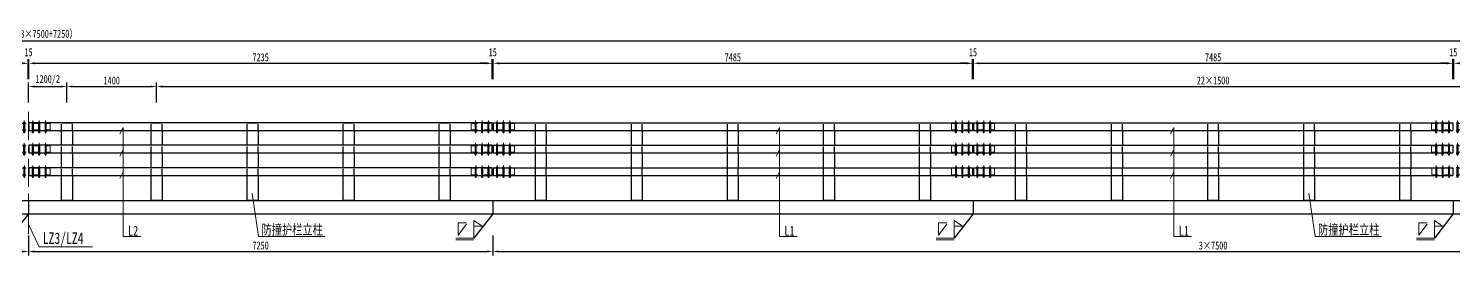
# Model space of a CAD drawing. Extents: x -904 to 1573, y -1003 to 20.
# Drawn here: x -801.24 to -778.98, y -802.41 to -798.86 of the extents above; entities that cross this region are included whole.
import ezdxf

# ---------------------------------------------------------------- set-up
doc = ezdxf.new("R2010")
doc.units = 0
doc.header["$LTSCALE"] = 5
for name, pattern in [('CENTER', [2, 1.25, -0.25, 0.25, -0.25]), ('CENTERX2', [4, 2.5, -0.5, 0.5, -0.5]), ('DASHED', [0.75, 0.5, -0.25]), ('DASHED2', [0.375, 0.25, -0.125])]:
    doc.linetypes.add(name, pattern=pattern)
doc.layers.get('0').update_dxf_attribs({"linetype": 'CONTINUOUS', "lineweight": 15})
doc.layers.get('DEFPOINTS').update_dxf_attribs({"color": 8, "linetype": 'CONTINUOUS'})
for name, color, linetype, lineweight in [('dashed', 4, 'DASHED2', 5), ('中心线', 2, 'CENTERX2', 13), ('尺寸及阴影线', 4, 'CONTINUOUS', 15), ('构造轮廓线', 3, 'CONTINUOUS', 25), ('标注', 4, 'CONTINUOUS', 15), ('点划线', 4, 'CENTER', 15), ('细实线', 7, 'CONTINUOUS', 15)]:
    doc.layers.add(name, color=color, linetype=linetype, lineweight=lineweight)
doc.styles.get("Standard").update_dxf_attribs({"font": '仿宋_GB2312.ttf', "width": 0.75})
doc.dimstyles.new('MSteel_1.0_1.0', dxfattribs={"dimtxt": 3, "dimasz": 1.2, "dimexe": 1, "dimexo": 1, "dimgap": 1, "dimtad": 3, "dimtoh": 1, "dimdec": 0, "dimzin": 0, "dimdsep": 46, "dimtxsty": 'Standard', "dimblk": 'ARCHTICK', "dimcen": 0.09, "dimclrd": 3, "dimclre": 3, "dimadec": 4, "dimazin": 0, "dimtfac": 1, "dimtdec": 0, "dimtofl": 0, "dimtmove": 0, "dimatfit": 3, "dimfxl": 1, "dimtolj": 1, "dimtzin": 0, "dimarcsym": 0})
doc.dimstyles.get("Standard").update_dxf_attribs({"dimscale": 0, "dimtxt": 2, "dimasz": 1.5, "dimexe": 1, "dimexo": 1, "dimgap": 0.5, "dimtad": 1, "dimdec": 1, "dimlfac": 100, "dimdsep": 46, "dimtxsty": 'Standard', "dimcen": 0, "dimclrd": 256, "dimclre": 256, "dimclrt": 256, "dimadec": 3, "dimazin": 2, "dimtfac": 1, "dimtdec": 1, "dimtmove": 2, "dimatfit": 3, "dimfxl": 3, "dimfxlon": 1, "dimtolj": 1, "dimtzin": 0, "dimarcsym": 0})

# ---------------------------------------------------------------- blocks, each defined once
blk = doc.blocks.new('横梁连接')
at = {"layer": 'dashed', "ltscale": 0.04}
for p, q in [((-900.238, -658.086), (-899.563, -658.086)), ((-900.238, -658.086), (-900.238, -658.186)), ((-900.238, -658.186), (-899.563, -658.186)), ((-899.563, -658.086), (-899.563, -658.186)), ((-900.238, -658.436), (-899.563, -658.436)), ((-900.238, -658.436), (-900.238, -658.536)), ((-899.563, -658.436), (-899.563, -658.536)), ((-900.238, -658.536), (-899.563, -658.536)), ((-900.235, -658.786), (-899.563, -658.786)), ((-900.235, -658.786), (-900.235, -658.886)), ((-900.235, -658.886), (-899.563, -658.886)), ((-899.563, -658.786), (-899.563, -658.886))]:
    blk.add_line(p, q, dxfattribs=at)
at = {"layer": 'dashed'}
for p, q in [((-900.153, -658.076), (-900.183, -658.076)), ((-900.153, -658.196), (-900.183, -658.196)), ((-900.183, -658.196), (-900.183, -658.208)), ((-900.183, -658.208), (-900.153, -658.208)), ((-900.177, -658.076), (-900.177, -658.225)), ((-900.177, -658.196), (-900.177, -658.208)), ((-900.177, -658.208), (-900.177, -658.225)), ((-900.159, -658.225), (-900.177, -658.225)), ((-900.159, -658.076), (-900.159, -658.225)), ((-900.159, -658.196), (-900.159, -658.208)), ((-900.159, -658.208), (-900.159, -658.225)), ((-900.153, -658.196), (-900.153, -658.208)), ((-900.053, -658.076), (-900.083, -658.076)), ((-900.053, -658.196), (-900.083, -658.196)), ((-900.083, -658.196), (-900.083, -658.208)), ((-900.083, -658.208), (-900.053, -658.208)), ((-900.077, -658.076), (-900.077, -658.225)), ((-900.077, -658.196), (-900.077, -658.208)), ((-900.077, -658.208), (-900.077, -658.225)), ((-900.059, -658.225), (-900.077, -658.225)), ((-900.059, -658.076), (-900.059, -658.225)), ((-900.059, -658.196), (-900.059, -658.208)), ((-900.059, -658.208), (-900.059, -658.225)), ((-900.053, -658.196), (-900.053, -658.208)), ((-899.953, -658.076), (-899.983, -658.076)), ((-899.953, -658.196), (-899.983, -658.196)), ((-899.983, -658.196), (-899.983, -658.208)), ((-899.983, -658.208), (-899.953, -658.208)), ((-899.977, -658.076), (-899.977, -658.225)), ((-899.977, -658.196), (-899.977, -658.208)), ((-899.977, -658.208), (-899.977, -658.225)), ((-899.959, -658.225), (-899.977, -658.225)), ((-899.959, -658.076), (-899.959, -658.225)), ((-899.959, -658.196), (-899.959, -658.208)), ((-899.959, -658.208), (-899.959, -658.225)), ((-899.953, -658.196), (-899.953, -658.208)), ((-899.848, -658.076), (-899.818, -658.076)), ((-899.848, -658.196), (-899.818, -658.196)), ((-899.848, -658.196), (-899.848, -658.208)), ((-899.818, -658.208), (-899.848, -658.208)), ((-899.842, -658.076), (-899.842, -658.225)), ((-899.842, -658.196), (-899.842, -658.208)), ((-899.842, -658.208), (-899.842, -658.225)), ((-899.842, -658.225), (-899.824, -658.225)), ((-899.824, -658.076), (-899.824, -658.225)), ((-899.824, -658.196), (-899.824, -658.208)), ((-899.824, -658.208), (-899.824, -658.225)), ((-899.818, -658.196), (-899.818, -658.208)), ((-899.748, -658.076), (-899.718, -658.076)), ((-899.748, -658.196), (-899.718, -658.196)), ((-899.748, -658.196), (-899.748, -658.208)), ((-899.718, -658.208), (-899.748, -658.208)), ((-899.742, -658.076), (-899.742, -658.225)), ((-899.742, -658.196), (-899.742, -658.208)), ((-899.742, -658.208), (-899.742, -658.225)), ((-899.742, -658.225), (-899.724, -658.225)), ((-899.724, -658.076), (-899.724, -658.225)), ((-899.724, -658.196), (-899.724, -658.208)), ((-899.724, -658.208), (-899.724, -658.225)), ((-899.718, -658.196), (-899.718, -658.208)), ((-899.648, -658.076), (-899.618, -658.076)), ((-899.648, -658.196), (-899.618, -658.196)), ((-899.648, -658.196), (-899.648, -658.208)), ((-899.618, -658.208), (-899.648, -658.208)), ((-899.642, -658.076), (-899.642, -658.225)), ((-899.642, -658.196), (-899.642, -658.208)), ((-899.642, -658.208), (-899.642, -658.225)), ((-899.642, -658.225), (-899.624, -658.225)), ((-899.624, -658.076), (-899.624, -658.225)), ((-899.624, -658.196), (-899.624, -658.208)), ((-899.624, -658.208), (-899.624, -658.225)), ((-899.618, -658.196), (-899.618, -658.208)), ((-900.153, -658.426), (-900.183, -658.426)), ((-900.177, -658.426), (-900.177, -658.575)), ((-900.159, -658.426), (-900.159, -658.575)), ((-900.053, -658.426), (-900.083, -658.426)), ((-900.077, -658.426), (-900.077, -658.575)), ((-900.059, -658.426), (-900.059, -658.575)), ((-899.953, -658.426), (-899.983, -658.426)), ((-899.977, -658.426), (-899.977, -658.575)), ((-899.959, -658.426), (-899.959, -658.575)), ((-899.848, -658.426), (-899.818, -658.426)), ((-899.842, -658.426), (-899.842, -658.575)), ((-899.824, -658.426), (-899.824, -658.575)), ((-899.748, -658.426), (-899.718, -658.426)), ((-899.742, -658.426), (-899.742, -658.575)), ((-899.724, -658.426), (-899.724, -658.575)), ((-899.648, -658.426), (-899.618, -658.426)), ((-899.642, -658.426), (-899.642, -658.575)), ((-899.624, -658.426), (-899.624, -658.575)), ((-900.153, -658.546), (-900.183, -658.546)), ((-900.183, -658.546), (-900.183, -658.558)), ((-900.183, -658.558), (-900.153, -658.558)), ((-900.177, -658.546), (-900.177, -658.558)), ((-900.177, -658.558), (-900.177, -658.575)), ((-900.159, -658.575), (-900.177, -658.575)), ((-900.159, -658.546), (-900.159, -658.558)), ((-900.159, -658.558), (-900.159, -658.575)), ((-900.153, -658.546), (-900.153, -658.558)), ((-900.053, -658.546), (-900.083, -658.546)), ((-900.083, -658.546), (-900.083, -658.558)), ((-900.083, -658.558), (-900.053, -658.558)), ((-900.077, -658.546), (-900.077, -658.558)), ((-900.077, -658.558), (-900.077, -658.575)), ((-900.059, -658.575), (-900.077, -658.575)), ((-900.059, -658.546), (-900.059, -658.558)), ((-900.059, -658.558), (-900.059, -658.575)), ((-900.053, -658.546), (-900.053, -658.558)), ((-899.953, -658.546), (-899.983, -658.546)), ((-899.983, -658.546), (-899.983, -658.558)), ((-899.983, -658.558), (-899.953, -658.558)), ((-899.977, -658.546), (-899.977, -658.558)), ((-899.977, -658.558), (-899.977, -658.575)), ((-899.959, -658.575), (-899.977, -658.575)), ((-899.959, -658.546), (-899.959, -658.558)), ((-899.959, -658.558), (-899.959, -658.575)), ((-899.953, -658.546), (-899.953, -658.558)), ((-899.848, -658.546), (-899.818, -658.546)), ((-899.848, -658.546), (-899.848, -658.558)), ((-899.818, -658.558), (-899.848, -658.558)), ((-899.842, -658.546), (-899.842, -658.558)), ((-899.842, -658.558), (-899.842, -658.575)), ((-899.842, -658.575), (-899.824, -658.575)), ((-899.824, -658.546), (-899.824, -658.558)), ((-899.824, -658.558), (-899.824, -658.575)), ((-899.818, -658.546), (-899.818, -658.558)), ((-899.748, -658.546), (-899.718, -658.546)), ((-899.748, -658.546), (-899.748, -658.558)), ((-899.718, -658.558), (-899.748, -658.558)), ((-899.742, -658.546), (-899.742, -658.558)), ((-899.742, -658.558), (-899.742, -658.575)), ((-899.742, -658.575), (-899.724, -658.575)), ((-899.724, -658.546), (-899.724, -658.558)), ((-899.724, -658.558), (-899.724, -658.575)), ((-899.718, -658.546), (-899.718, -658.558)), ((-899.648, -658.546), (-899.618, -658.546)), ((-899.648, -658.546), (-899.648, -658.558)), ((-899.618, -658.558), (-899.648, -658.558)), ((-899.642, -658.546), (-899.642, -658.558)), ((-899.642, -658.558), (-899.642, -658.575)), ((-899.642, -658.575), (-899.624, -658.575)), ((-899.624, -658.546), (-899.624, -658.558)), ((-899.624, -658.558), (-899.624, -658.575)), ((-899.618, -658.546), (-899.618, -658.558)), ((-900.15, -658.776), (-900.18, -658.776)), ((-900.15, -658.896), (-900.18, -658.896)), ((-900.18, -658.896), (-900.18, -658.908)), ((-900.18, -658.908), (-900.15, -658.908)), ((-900.175, -658.776), (-900.175, -658.925)), ((-900.175, -658.896), (-900.175, -658.908)), ((-900.175, -658.908), (-900.175, -658.925)), ((-900.157, -658.925), (-900.175, -658.925)), ((-900.157, -658.776), (-900.157, -658.925)), ((-900.157, -658.896), (-900.157, -658.908)), ((-900.157, -658.908), (-900.157, -658.925)), ((-900.15, -658.896), (-900.15, -658.908)), ((-900.05, -658.776), (-900.08, -658.776)), ((-900.05, -658.896), (-900.08, -658.896)), ((-900.08, -658.896), (-900.08, -658.908)), ((-900.08, -658.908), (-900.05, -658.908)), ((-900.075, -658.776), (-900.075, -658.925)), ((-900.075, -658.896), (-900.075, -658.908)), ((-900.075, -658.908), (-900.075, -658.925)), ((-900.057, -658.925), (-900.075, -658.925)), ((-900.057, -658.776), (-900.057, -658.925)), ((-900.057, -658.896), (-900.057, -658.908)), ((-900.057, -658.908), (-900.057, -658.925)), ((-900.05, -658.896), (-900.05, -658.908)), ((-899.95, -658.776), (-899.98, -658.776)), ((-899.95, -658.896), (-899.98, -658.896)), ((-899.98, -658.896), (-899.98, -658.908)), ((-899.98, -658.908), (-899.95, -658.908)), ((-899.975, -658.776), (-899.975, -658.925)), ((-899.975, -658.896), (-899.975, -658.908)), ((-899.975, -658.908), (-899.975, -658.925)), ((-899.957, -658.925), (-899.975, -658.925)), ((-899.957, -658.776), (-899.957, -658.925)), ((-899.957, -658.896), (-899.957, -658.908)), ((-899.957, -658.908), (-899.957, -658.925)), ((-899.95, -658.896), (-899.95, -658.908)), ((-899.848, -658.776), (-899.818, -658.776)), ((-899.848, -658.896), (-899.818, -658.896)), ((-899.848, -658.896), (-899.848, -658.908)), ((-899.818, -658.908), (-899.848, -658.908)), ((-899.842, -658.776), (-899.842, -658.925)), ((-899.842, -658.896), (-899.842, -658.908)), ((-899.842, -658.908), (-899.842, -658.925)), ((-899.842, -658.925), (-899.824, -658.925)), ((-899.824, -658.776), (-899.824, -658.925)), ((-899.824, -658.896), (-899.824, -658.908)), ((-899.824, -658.908), (-899.824, -658.925)), ((-899.818, -658.896), (-899.818, -658.908)), ((-899.748, -658.776), (-899.718, -658.776)), ((-899.748, -658.896), (-899.718, -658.896)), ((-899.748, -658.896), (-899.748, -658.908)), ((-899.718, -658.908), (-899.748, -658.908)), ((-899.742, -658.776), (-899.742, -658.925)), ((-899.742, -658.896), (-899.742, -658.908)), ((-899.742, -658.908), (-899.742, -658.925)), ((-899.742, -658.925), (-899.724, -658.925)), ((-899.724, -658.776), (-899.724, -658.925)), ((-899.724, -658.896), (-899.724, -658.908)), ((-899.724, -658.908), (-899.724, -658.925)), ((-899.718, -658.896), (-899.718, -658.908)), ((-899.648, -658.776), (-899.618, -658.776)), ((-899.648, -658.896), (-899.618, -658.896)), ((-899.648, -658.896), (-899.648, -658.908)), ((-899.618, -658.908), (-899.648, -658.908)), ((-899.642, -658.776), (-899.642, -658.925)), ((-899.642, -658.896), (-899.642, -658.908)), ((-899.642, -658.908), (-899.642, -658.925)), ((-899.642, -658.925), (-899.624, -658.925)), ((-899.624, -658.776), (-899.624, -658.925)), ((-899.624, -658.896), (-899.624, -658.908)), ((-899.624, -658.908), (-899.624, -658.925)), ((-899.618, -658.896), (-899.618, -658.908))]:
    blk.add_line(p, q, dxfattribs=at)
for centre in [(-900.168, -658.081), (-900.068, -658.081), (-899.968, -658.081), (-899.833, -658.081), (-899.733, -658.081), (-899.633, -658.081), (-900.168, -658.431), (-900.068, -658.431), (-899.968, -658.431), (-899.833, -658.431), (-899.733, -658.431), (-899.633, -658.431), (-900.165, -658.781), (-900.065, -658.781), (-899.965, -658.781), (-899.833, -658.781), (-899.733, -658.781), (-899.633, -658.781)]:
    blk.add_arc(centre, 0.0156, 16.8591, 163.1409, dxfattribs=at)
at = {"layer": '中心线', "ltscale": 40}
for p, q in [((-900.168, -658.04), (-900.168, -658.236)), ((-900.068, -658.04), (-900.068, -658.236)), ((-899.968, -658.04), (-899.968, -658.236)), ((-899.833, -658.04), (-899.833, -658.236)), ((-899.733, -658.04), (-899.733, -658.236)), ((-899.633, -658.04), (-899.633, -658.236)), ((-900.168, -658.39), (-900.168, -658.586)), ((-900.068, -658.39), (-900.068, -658.586)), ((-899.968, -658.39), (-899.968, -658.586)), ((-899.833, -658.39), (-899.833, -658.586)), ((-899.733, -658.39), (-899.733, -658.586)), ((-899.633, -658.39), (-899.633, -658.586)), ((-900.165, -658.74), (-900.165, -658.936)), ((-900.065, -658.74), (-900.065, -658.936)), ((-899.965, -658.74), (-899.965, -658.936)), ((-899.833, -658.74), (-899.833, -658.936)), ((-899.733, -658.74), (-899.733, -658.936)), ((-899.633, -658.74), (-899.633, -658.936))]:
    blk.add_line(p, q, dxfattribs=at)
blk = doc.blocks.new('*D69')
at = {"layer": 'DEFPOINTS', "color": 0, "transparency": 16777216}
for p in [(-801.23, -799.407), (-801.245, -800.338), (-801.23, -800.338)]:
    blk.add_point(p, dxfattribs=at)
at = {"layer": '尺寸及阴影线', "lineweight": -2, "transparency": 16777216}
for p, q in [((-801.245, -799.657), (-801.245, -799.344)), ((-801.23, -799.657), (-801.23, -799.344)), ((-801.339, -799.407), (-801.433, -799.407)), ((-801.245, -799.407), (-801.23, -799.407)), ((-801.137, -799.407), (-801.043, -799.407))]:
    blk.add_line(p, q, dxfattribs=at)
at = {"layer": '尺寸及阴影线', "transparency": 16777216}
for points in [[(-801.339, -799.391), (-801.339, -799.422), (-801.245, -799.407)], [(-801.137, -799.391), (-801.137, -799.422), (-801.23, -799.407)]]:
    blk.add_solid(points, dxfattribs=at)
at = {"layer": '尺寸及阴影线', "transparency": 16777216, "insert": (-801.238, -799.235), "char_height": 0.125, "attachment_point": 5}
blk.add_mtext('\\A1;15', dxfattribs=at)
blk = doc.blocks.new('HL7')
at = {"layer": '构造轮廓线'}
for p, q in [((-899.9, -658.776), (-892.415, -658.776)), ((-899.9, -658.776), (-899.9, -658.896)), ((-899.9, -658.896), (-892.415, -658.896)), ((-892.415, -658.776), (-892.415, -658.896))]:
    blk.add_line(p, q, dxfattribs=at)
blk = doc.blocks.new('L1 7.485')
at = {"layer": '标注', "color": 0}
blk.add_blockref('HL7', (899.9, 658.836), dxfattribs=at)
blk = doc.blocks.new('L2 7.235')
at = {"layer": '构造轮廓线'}
for p, q in [((0, 0.06), (0, -0.06)), ((7.235, 0.06), (0, 0.06)), ((7.235, -0.06), (7.235, 0.06)), ((0, -0.06), (7.235, -0.06))]:
    blk.add_line(p, q, dxfattribs=at)
blk = doc.blocks.new('*D73')
at = {"layer": 'DEFPOINTS', "color": 0, "transparency": 16777216}
for p in [(-793.995, -799.407), (-801.23, -800.338), (-793.995, -800.338)]:
    blk.add_point(p, dxfattribs=at)
at = {"layer": '尺寸及阴影线', "lineweight": -2, "transparency": 16777216}
for p, q in [((-801.23, -799.657), (-801.23, -799.344)), ((-793.995, -799.657), (-793.995, -799.344)), ((-801.137, -799.407), (-794.089, -799.407))]:
    blk.add_line(p, q, dxfattribs=at)
at = {"layer": '尺寸及阴影线', "transparency": 16777216}
for points in [[(-801.137, -799.391), (-801.137, -799.422), (-801.23, -799.407)], [(-794.089, -799.391), (-794.089, -799.422), (-793.995, -799.407)]]:
    blk.add_solid(points, dxfattribs=at)
at = {"layer": '尺寸及阴影线', "transparency": 16777216, "insert": (-797.613, -799.313), "char_height": 0.125, "attachment_point": 5}
blk.add_mtext('\\A1;7235', dxfattribs=at)
blk = doc.blocks.new('*D74')
at = {"layer": 'DEFPOINTS', "color": 0, "transparency": 16777216}
for p in [(-793.98, -799.407), (-793.995, -800.338), (-793.98, -800.338)]:
    blk.add_point(p, dxfattribs=at)
at = {"layer": '尺寸及阴影线', "lineweight": -2, "transparency": 16777216}
for p, q in [((-793.995, -799.657), (-793.995, -799.344)), ((-793.98, -799.657), (-793.98, -799.344)), ((-794.089, -799.407), (-794.183, -799.407)), ((-793.995, -799.407), (-793.98, -799.407)), ((-793.887, -799.407), (-793.793, -799.407))]:
    blk.add_line(p, q, dxfattribs=at)
at = {"layer": '尺寸及阴影线', "transparency": 16777216}
for points in [[(-794.089, -799.391), (-794.089, -799.422), (-793.995, -799.407)], [(-793.887, -799.391), (-793.887, -799.422), (-793.98, -799.407)]]:
    blk.add_solid(points, dxfattribs=at)
at = {"layer": '尺寸及阴影线', "transparency": 16777216, "insert": (-793.988, -799.235), "char_height": 0.125, "attachment_point": 5}
blk.add_mtext('\\A1;15', dxfattribs=at)
blk = doc.blocks.new('*D75')
at = {"layer": 'DEFPOINTS', "color": 0, "transparency": 16777216}
for p in [(-786.495, -799.407), (-793.98, -800.338), (-786.495, -800.338)]:
    blk.add_point(p, dxfattribs=at)
at = {"layer": '尺寸及阴影线', "lineweight": -2, "transparency": 16777216}
for p, q in [((-793.98, -799.657), (-793.98, -799.344)), ((-786.495, -799.657), (-786.495, -799.344)), ((-793.887, -799.407), (-786.589, -799.407))]:
    blk.add_line(p, q, dxfattribs=at)
at = {"layer": '尺寸及阴影线', "transparency": 16777216}
for points in [[(-793.887, -799.391), (-793.887, -799.422), (-793.98, -799.407)], [(-786.589, -799.391), (-786.589, -799.422), (-786.495, -799.407)]]:
    blk.add_solid(points, dxfattribs=at)
at = {"layer": '尺寸及阴影线', "transparency": 16777216, "insert": (-790.238, -799.313), "char_height": 0.125, "attachment_point": 5}
blk.add_mtext('\\A1;7485', dxfattribs=at)
blk = doc.blocks.new('*D76')
at = {"layer": 'DEFPOINTS', "color": 0, "transparency": 16777216}
for p in [(-778.995, -799.407), (-786.48, -800.338), (-778.995, -800.338)]:
    blk.add_point(p, dxfattribs=at)
at = {"layer": '尺寸及阴影线', "lineweight": -2, "transparency": 16777216}
for p, q in [((-786.48, -799.657), (-786.48, -799.344)), ((-778.995, -799.657), (-778.995, -799.344)), ((-786.387, -799.407), (-779.089, -799.407))]:
    blk.add_line(p, q, dxfattribs=at)
at = {"layer": '尺寸及阴影线', "transparency": 16777216}
for points in [[(-786.387, -799.391), (-786.387, -799.422), (-786.48, -799.407)], [(-779.089, -799.391), (-779.089, -799.422), (-778.995, -799.407)]]:
    blk.add_solid(points, dxfattribs=at)
at = {"layer": '尺寸及阴影线', "transparency": 16777216, "insert": (-782.738, -799.313), "char_height": 0.125, "attachment_point": 5}
blk.add_mtext('\\A1;7485', dxfattribs=at)
blk = doc.blocks.new('*D70')
at = {"layer": 'DEFPOINTS', "color": 0, "transparency": 16777216}
for p in [(-786.48, -799.407), (-786.495, -800.338), (-786.48, -800.338)]:
    blk.add_point(p, dxfattribs=at)
at = {"layer": '尺寸及阴影线', "lineweight": -2, "transparency": 16777216}
for p, q in [((-786.495, -799.657), (-786.495, -799.344)), ((-786.48, -799.657), (-786.48, -799.344)), ((-786.589, -799.407), (-786.683, -799.407)), ((-786.495, -799.407), (-786.48, -799.407)), ((-786.387, -799.407), (-786.293, -799.407))]:
    blk.add_line(p, q, dxfattribs=at)
at = {"layer": '尺寸及阴影线', "transparency": 16777216}
for points in [[(-786.589, -799.391), (-786.589, -799.422), (-786.495, -799.407)], [(-786.387, -799.391), (-786.387, -799.422), (-786.48, -799.407)]]:
    blk.add_solid(points, dxfattribs=at)
at = {"layer": '尺寸及阴影线', "transparency": 16777216, "insert": (-786.488, -799.235), "char_height": 0.125, "attachment_point": 5}
blk.add_mtext('\\A1;15', dxfattribs=at)
blk = doc.blocks.new('*D71')
at = {"layer": 'DEFPOINTS', "color": 0, "transparency": 16777216}
for p in [(-778.98, -799.407), (-778.995, -800.338), (-778.98, -800.338)]:
    blk.add_point(p, dxfattribs=at)
at = {"layer": '尺寸及阴影线', "lineweight": -2, "transparency": 16777216}
for p, q in [((-778.995, -799.657), (-778.995, -799.344)), ((-778.98, -799.657), (-778.98, -799.344)), ((-779.089, -799.407), (-779.183, -799.407)), ((-778.995, -799.407), (-778.98, -799.407)), ((-778.887, -799.407), (-778.793, -799.407))]:
    blk.add_line(p, q, dxfattribs=at)
at = {"layer": '尺寸及阴影线', "transparency": 16777216}
for points in [[(-779.089, -799.391), (-779.089, -799.422), (-778.995, -799.407)], [(-778.887, -799.391), (-778.887, -799.422), (-778.98, -799.407)]]:
    blk.add_solid(points, dxfattribs=at)
at = {"layer": '尺寸及阴影线', "transparency": 16777216, "insert": (-778.988, -799.235), "char_height": 0.125, "attachment_point": 5}
blk.add_mtext('\\A1;15', dxfattribs=at)
blk = doc.blocks.new('jujhtkuki')
at = {"layer": '构造轮廓线', "linetype": 'DASHED', "ltscale": 0.01}
for p, q in [((-909.516, -658.064), (-909.516, -657.944)), ((-909.346, -658.064), (-909.346, -657.944)), ((-909.516, -658.414), (-909.516, -658.294)), ((-909.346, -658.414), (-909.346, -658.294)), ((-909.516, -658.764), (-909.516, -658.644)), ((-909.346, -658.764), (-909.346, -658.644))]:
    blk.add_line(p, q, dxfattribs=at)
at = {"layer": '构造轮廓线'}
for points in [[(-909.516, -657.944), (-909.346, -657.944)], [(-909.516, -658.294), (-909.516, -658.064)], [(-909.346, -658.064), (-909.346, -658.294)], [(-909.516, -658.644), (-909.516, -658.414)], [(-909.346, -658.414), (-909.346, -658.644)], [(-909.346, -658.764), (-909.346, -659.157), (-909.516, -659.157), (-909.516, -658.764)]]:
    blk.add_lwpolyline(points, dxfattribs=at)
blk = doc.blocks.new('*D102')
at = {"layer": 'DEFPOINTS', "color": 0, "transparency": 16777216}
for p in [(-800.638, -799.77), (-801.238, -800.338), (-800.638, -800.338)]:
    blk.add_point(p, dxfattribs=at)
at = {"layer": '尺寸及阴影线', "lineweight": -2, "transparency": 16777216}
for p, q in [((-801.238, -800.02), (-801.238, -799.707)), ((-801.144, -799.77), (-800.732, -799.77)), ((-800.638, -800.02), (-800.638, -799.707))]:
    blk.add_line(p, q, dxfattribs=at)
at = {"layer": '尺寸及阴影线', "transparency": 16777216}
for points in [[(-801.144, -799.754), (-801.144, -799.785), (-801.238, -799.77)], [(-800.732, -799.754), (-800.732, -799.785), (-800.638, -799.77)]]:
    blk.add_solid(points, dxfattribs=at)
at = {"layer": '尺寸及阴影线', "transparency": 16777216, "insert": (-800.938, -799.667), "char_height": 0.125, "attachment_point": 5}
blk.add_mtext('\\A1;1200/2', dxfattribs=at)
blk = doc.blocks.new('*D103')
at = {"layer": 'DEFPOINTS', "color": 0, "transparency": 16777216}
for p in [(-799.238, -799.77), (-800.638, -801.551), (-799.238, -801.551)]:
    blk.add_point(p, dxfattribs=at)
at = {"layer": '尺寸及阴影线', "lineweight": -2, "transparency": 16777216}
for p, q in [((-800.638, -800.02), (-800.638, -799.707)), ((-800.544, -799.77), (-799.332, -799.77)), ((-799.238, -800.02), (-799.238, -799.707))]:
    blk.add_line(p, q, dxfattribs=at)
at = {"layer": '尺寸及阴影线', "transparency": 16777216}
for points in [[(-800.544, -799.754), (-800.544, -799.785), (-800.638, -799.77)], [(-799.332, -799.754), (-799.332, -799.785), (-799.238, -799.77)]]:
    blk.add_solid(points, dxfattribs=at)
at = {"layer": '尺寸及阴影线', "transparency": 16777216, "insert": (-799.938, -799.676), "char_height": 0.125, "attachment_point": 5}
blk.add_mtext('\\A1;1400', dxfattribs=at)
blk = doc.blocks.new('*D104')
at = {"layer": 'DEFPOINTS', "color": 0, "transparency": 16777216}
for p in [(-766.238, -799.77), (-799.238, -801.551), (-766.238, -801.551)]:
    blk.add_point(p, dxfattribs=at)
at = {"layer": '尺寸及阴影线', "lineweight": -2, "transparency": 16777216}
for p, q in [((-799.238, -800.02), (-799.238, -799.707)), ((-799.144, -799.77), (-766.332, -799.77)), ((-766.238, -800.02), (-766.238, -799.707))]:
    blk.add_line(p, q, dxfattribs=at)
at = {"layer": '尺寸及阴影线', "transparency": 16777216}
for points in [[(-799.144, -799.754), (-799.144, -799.785), (-799.238, -799.77)], [(-766.332, -799.754), (-766.332, -799.785), (-766.238, -799.77)]]:
    blk.add_solid(points, dxfattribs=at)
at = {"layer": '尺寸及阴影线', "transparency": 16777216, "insert": (-782.738, -799.676), "char_height": 0.125, "attachment_point": 5}
blk.add_mtext('\\A1;22×1500', dxfattribs=at)
blk = doc.blocks.new('*D121')
at = {"layer": 'DEFPOINTS', "color": 0, "transparency": 16777216}
for p in [(-727.238, -799.057), (-875.238, -800.222), (-727.238, -800.222)]:
    blk.add_point(p, dxfattribs=at)
at = {"layer": '尺寸及阴影线', "lineweight": -2, "transparency": 16777216}
for p, q in [((-875.238, -799.307), (-875.238, -798.995)), ((-875.144, -799.057), (-727.332, -799.057)), ((-727.238, -799.307), (-727.238, -798.995))]:
    blk.add_line(p, q, dxfattribs=at)
at = {"layer": '尺寸及阴影线', "transparency": 16777216}
for points in [[(-875.144, -799.042), (-875.144, -799.073), (-875.238, -799.057)], [(-727.332, -799.042), (-727.332, -799.073), (-727.238, -799.057)]]:
    blk.add_solid(points, dxfattribs=at)
at = {"layer": '尺寸及阴影线', "transparency": 16777216, "insert": (-801.238, -798.954), "char_height": 0.125, "attachment_point": 5}
blk.add_mtext('\\A1;4×（7250+3×7500+7250）', dxfattribs=at)
blk = doc.blocks.new('_ArchTick')
at = {"color": 0, "linetype": 'ByBlock', "const_width": 0.15}
blk.add_lwpolyline([(-0.5, -0.5), (0.5, 0.5)], dxfattribs=at)
blk = doc.blocks.new('yr5jhyuyk')
at = {"layer": '细实线'}
for p, q in [((-899.905, -658.15), (-899.955, -658.25)), ((-899.905, -658.499), (-899.955, -658.598)), ((-899.905, -658.844), (-899.955, -658.944))]:
    blk.add_line(p, q, dxfattribs=at)
blk = doc.blocks.new('*D135')
at = {"layer": 'DEFPOINTS', "color": 0, "transparency": 16777216}
for p in [(-808.488, -801.656), (-801.238, -801.656), (-801.238, -802.348)]:
    blk.add_point(p, dxfattribs=at)
at = {"layer": '尺寸及阴影线', "lineweight": -2, "transparency": 16777216}
for p, q in [((-808.488, -802.098), (-808.488, -802.41)), ((-801.238, -802.098), (-801.238, -802.41)), ((-808.394, -802.348), (-801.332, -802.348))]:
    blk.add_line(p, q, dxfattribs=at)
at = {"layer": '尺寸及阴影线', "transparency": 16777216}
for points in [[(-808.394, -802.332), (-808.394, -802.363), (-808.488, -802.348)], [(-801.332, -802.332), (-801.332, -802.363), (-801.238, -802.348)]]:
    blk.add_solid(points, dxfattribs=at)
at = {"layer": '尺寸及阴影线', "transparency": 16777216, "insert": (-804.863, -802.254), "char_height": 0.125, "attachment_point": 5}
blk.add_mtext('\\A1;7250', dxfattribs=at)
blk = doc.blocks.new('*D136')
at = {"layer": 'DEFPOINTS', "color": 0, "transparency": 16777216}
for p in [(-801.238, -801.656), (-793.988, -801.656), (-793.988, -802.348)]:
    blk.add_point(p, dxfattribs=at)
at = {"layer": '尺寸及阴影线', "lineweight": -2, "transparency": 16777216}
for p, q in [((-801.238, -802.098), (-801.238, -802.41)), ((-793.988, -802.098), (-793.988, -802.41)), ((-801.144, -802.348), (-794.082, -802.348))]:
    blk.add_line(p, q, dxfattribs=at)
at = {"layer": '尺寸及阴影线', "transparency": 16777216}
for points in [[(-801.144, -802.332), (-801.144, -802.363), (-801.238, -802.348)], [(-794.082, -802.332), (-794.082, -802.363), (-793.988, -802.348)]]:
    blk.add_solid(points, dxfattribs=at)
at = {"layer": '尺寸及阴影线', "transparency": 16777216, "insert": (-797.613, -802.254), "char_height": 0.125, "attachment_point": 5}
blk.add_mtext('\\A1;7250', dxfattribs=at)
blk = doc.blocks.new('*D137')
at = {"layer": 'DEFPOINTS', "color": 0, "transparency": 16777216}
for p in [(-793.988, -801.551), (-771.488, -801.656), (-771.488, -802.348)]:
    blk.add_point(p, dxfattribs=at)
at = {"layer": '尺寸及阴影线', "lineweight": -2, "transparency": 16777216}
for p, q in [((-793.988, -802.098), (-793.988, -802.41)), ((-771.488, -802.098), (-771.488, -802.41)), ((-793.894, -802.348), (-771.582, -802.348))]:
    blk.add_line(p, q, dxfattribs=at)
at = {"layer": '尺寸及阴影线', "transparency": 16777216}
for points in [[(-793.894, -802.332), (-793.894, -802.363), (-793.988, -802.348)], [(-771.582, -802.332), (-771.582, -802.363), (-771.488, -802.348)]]:
    blk.add_solid(points, dxfattribs=at)
at = {"layer": '尺寸及阴影线', "transparency": 16777216, "insert": (-782.738, -802.254), "char_height": 0.125, "attachment_point": 5}
blk.add_mtext('\\A1;3×7500', dxfattribs=at)

msp = doc.modelspace()

# ---------------------------------------------------------------- linework, layer by layer
for p, q in [((-801.23779, -801.9276), (-801.0699, -802.27532)), ((-801.0699, -802.27532), (-800.23938, -802.27532))]:
    msp.add_line(p, q)
at = {"layer": '尺寸及阴影线', "color": 0}
for p, q in [((-794.39675, -801.90102), (-794.52709, -801.90102)), ((-794.52709, -801.90102), (-794.52709, -802.09016)), ((-794.52709, -802.09016), (-794.39675, -801.92021)), ((-794.28237, -801.86352), (-794.28237, -801.95378)), ((-794.15359, -801.95378), (-794.28237, -801.86352)), ((-794.28237, -801.95378), (-794.15359, -801.95378)), ((-794.28237, -801.95378), (-794.28237, -802.13727)), ((-786.89675, -801.90102), (-787.02709, -801.90102)), ((-787.02709, -801.90102), (-787.02709, -802.09016)), ((-787.02709, -802.09016), (-786.89675, -801.92021)), ((-786.78237, -801.86352), (-786.78237, -801.95378)), ((-786.65359, -801.95378), (-786.78237, -801.86352)), ((-786.78237, -801.95378), (-786.65359, -801.95378)), ((-786.78237, -801.95378), (-786.78237, -802.13727)), ((-779.39675, -801.90102), (-779.52709, -801.90102)), ((-779.52709, -801.90102), (-779.52709, -802.09016)), ((-779.52709, -802.09016), (-779.39675, -801.92021)), ((-779.28237, -801.86352), (-779.28237, -801.95378)), ((-779.15359, -801.95378), (-779.28237, -801.86352)), ((-779.28237, -801.95378), (-779.15359, -801.95378)), ((-779.28237, -801.95378), (-779.28237, -802.13727)), ((-794.56413, -802.13727), (-794.28237, -802.13727)), ((-794.56413, -802.16757), (-794.28237, -802.16757)), ((-787.06413, -802.13727), (-786.78237, -802.13727)), ((-787.06413, -802.16757), (-786.78237, -802.16757)), ((-779.56413, -802.13727), (-779.28237, -802.13727)), ((-779.56413, -802.16757), (-779.28237, -802.16757))]:
    msp.add_line(p, q, dxfattribs=at)
at = {"layer": '构造轮廓线'}
for p, q in [((-903.11779, -801.55065), (-699.35779, -801.55065)), ((-801.23779, -801.55066), (-801.23779, -801.76066)), ((-793.98779, -801.55066), (-793.98779, -801.76066)), ((-786.48779, -801.55066), (-786.48779, -801.76066)), ((-778.98779, -801.55066), (-778.98779, -801.76066)), ((-903.11779, -801.76065), (-699.35779, -801.76065))]:
    msp.add_line(p, q, dxfattribs=at)
at = {"layer": '点划线', "ltscale": 0.07}
msp.add_line((-801.23779, -800.1636), (-801.23779, -802.35345), dxfattribs=at)
at = {"layer": '细实线'}
for p, q in [((-799.76125, -800.41138), (-799.76125, -802.11401)), ((-789.50965, -800.41138), (-789.50965, -802.11401)), ((-783.35139, -800.41138), (-783.35139, -802.11401)), ((-797.6452, -802.11401), (-797.74515, -801.43416)), ((-781.1452, -802.11401), (-781.24515, -801.43416)), ((-799.48424, -802.11401), (-799.76125, -802.11401)), ((-797.6452, -802.11401), (-796.60869, -802.11401)), ((-789.23264, -802.11401), (-789.50965, -802.11401)), ((-783.07438, -802.11401), (-783.35139, -802.11401)), ((-781.1452, -802.11401), (-780.10869, -802.11401))]:
    msp.add_line(p, q, dxfattribs=at)

# ---------------------------------------------------------------- block references
at = {"layer": '尺寸及阴影线', "color": 0}
for name, p in [('L2 7.235', (-801.23029, -800.39765)), ('L1 7.485', (-793.98029, -800.39765)), ('L1 7.485', (-786.48029, -800.39765)), ('L2 7.235', (-801.23029, -800.74765)), ('L1 7.485', (-793.98029, -800.74765)), ('L1 7.485', (-786.48029, -800.74765)), ('L2 7.235', (-801.23029, -801.09765)), ('L1 7.485', (-793.98029, -801.09765)), ('L1 7.485', (-786.48029, -801.09765))]:
    msp.add_blockref(name, p, dxfattribs=at)
at = {"layer": '构造轮廓线'}
for name, p in [('jujhtkuki', (108.79334, -142.39328)), ('yr5jhyuyk', (100.14413, -142.2612)), ('jujhtkuki', (110.19334, -142.39328)), ('jujhtkuki', (111.69334, -142.39328)), ('jujhtkuki', (113.19334, -142.39328)), ('jujhtkuki', (114.69334, -142.39328)), ('jujhtkuki', (116.19334, -142.39328)), ('jujhtkuki', (117.69334, -142.39328)), ('jujhtkuki', (119.19334, -142.39328)), ('yr5jhyuyk', (110.39573, -142.2612)), ('jujhtkuki', (120.69334, -142.39328)), ('jujhtkuki', (122.19334, -142.39328)), ('jujhtkuki', (123.69334, -142.39328)), ('jujhtkuki', (125.19334, -142.39328)), ('yr5jhyuyk', (116.55399, -142.2612)), ('jujhtkuki', (126.69334, -142.39328)), ('jujhtkuki', (128.19334, -142.39328)), ('jujhtkuki', (129.69334, -142.39328))]:
    msp.add_blockref(name, p, dxfattribs=at)
at = {"layer": '标注', "color": 0}
for p in [(98.6625, -142.2612), (105.9125, -142.2612), (113.4125, -142.2612), (120.9125, -142.2612)]:
    msp.add_blockref('横梁连接', p, dxfattribs=at)

# ---------------------------------------------------------------- texts
at = {"layer": '构造轮廓线', "color": 0, "width": 0.75}
for s, height, p in [('L2', 0.15625, (-799.68425, -802.1012)), ('L1', 0.15625, (-789.43265, -802.1012)), ('L1', 0.15625, (-783.27439, -802.1012)), ('LZ3/LZ4', 0.178571, (-801.01544, -802.22883))]:
    msp.add_text(s, height=height, dxfattribs=at).set_placement(p)
at = {"layer": '构造轮廓线', "color": 0, "char_height": 0.15625, "attachment_point": 7}
for insert in [(-797.59891, -802.1012), (-781.09891, -802.1012)]:
    msp.add_mtext('防撞护栏立柱', dxfattribs=dict(at, insert=insert))

# ---------------------------------------------------------------- dimensions: what is measured, and where the dimension line sits
at = {"layer": '尺寸及阴影线', "color": 0}
for base, p1, p2, text, picture, middle in [((-727.23779, -799.05736), (-875.23779, -800.2223), (-727.23779, -800.2223), '4×（7250+3×7500+7250）', '*D121', (-801.23779, -798.95415)), ((-800.63779, -799.76978), (-801.23779, -800.33765), (-800.63779, -800.33765), '1200/2', '*D102', (-800.93779, -799.66657)), ((-766.23779, -799.76978), (-799.23779, -801.55065), (-766.23779, -801.55065), '22×1500', '*D104', (-782.73779, -799.67603)), ((-771.48779, -802.34782), (-793.98779, -801.55066), (-771.48779, -801.65566), '3×7500', '*D137', (-782.73779, -802.25407))]:
    dim = msp.add_linear_dim(base=base, p1=p1, p2=p2, text=text, dimstyle='Standard', override={"dimscale": 0.0625, "dimlfac": 1000, "dimfxl": 4}, dxfattribs=at)
    dim.commit()
    dim.dimension.update_dxf_attribs({"geometry": picture, "text_midpoint": middle})
for base, p1, p2, picture, middle in [((-801.23029, -799.40668), (-801.24529, -800.33765), (-801.23029, -800.33765), '*D69', (-801.23779, -799.23481)), ((-793.99529, -799.40668), (-801.23029, -800.33765), (-793.99529, -800.33765), '*D73', (-797.61279, -799.31293)), ((-793.98029, -799.40668), (-793.99529, -800.33765), (-793.98029, -800.33765), '*D74', (-793.98779, -799.23481)), ((-786.49529, -799.40668), (-793.98029, -800.33765), (-786.49529, -800.33765), '*D75', (-790.23779, -799.31293)), ((-786.48029, -799.40668), (-786.49529, -800.33765), (-786.48029, -800.33765), '*D70', (-786.48779, -799.23481)), ((-778.99529, -799.40668), (-786.48029, -800.33765), (-778.99529, -800.33765), '*D76', (-782.73779, -799.31293)), ((-778.98029, -799.40668), (-778.99529, -800.33765), (-778.98029, -800.33765), '*D71', (-778.98779, -799.23481)), ((-799.23779, -799.76978), (-800.63779, -801.55065), (-799.23779, -801.55065), '*D103', (-799.93779, -799.67603)), ((-801.23779, -802.34782), (-808.48779, -801.65566), (-801.23779, -801.65566), '*D135', (-804.86279, -802.25407)), ((-793.98779, -802.34782), (-801.23779, -801.65566), (-793.98779, -801.65566), '*D136', (-797.61279, -802.25407))]:
    dim = msp.add_linear_dim(base=base, p1=p1, p2=p2, dimstyle='Standard', override={"dimscale": 0.0625, "dimlfac": 1000, "dimfxl": 4}, dxfattribs=at)
    dim.commit()
    dim.dimension.update_dxf_attribs({"geometry": picture, "text_midpoint": middle})

# ---------------------------------------------------------------- leaders
at = {"layer": '细实线'}
for points in [[(-801.23779, -801.76066), (-801.53237, -802.13727)], [(-793.98779, -801.76066), (-794.28237, -802.13727)], [(-786.48779, -801.76066), (-786.78237, -802.13727)], [(-778.98779, -801.76066), (-779.28237, -802.13727)]]:
    msp.add_leader(points, dimstyle='MSteel_1.0_1.0', override={"dimscale": 33.333333, "dimasz": 0.002, "dimclrd": 256}, dxfattribs=at)

doc.saveas('drawing.dxf')
